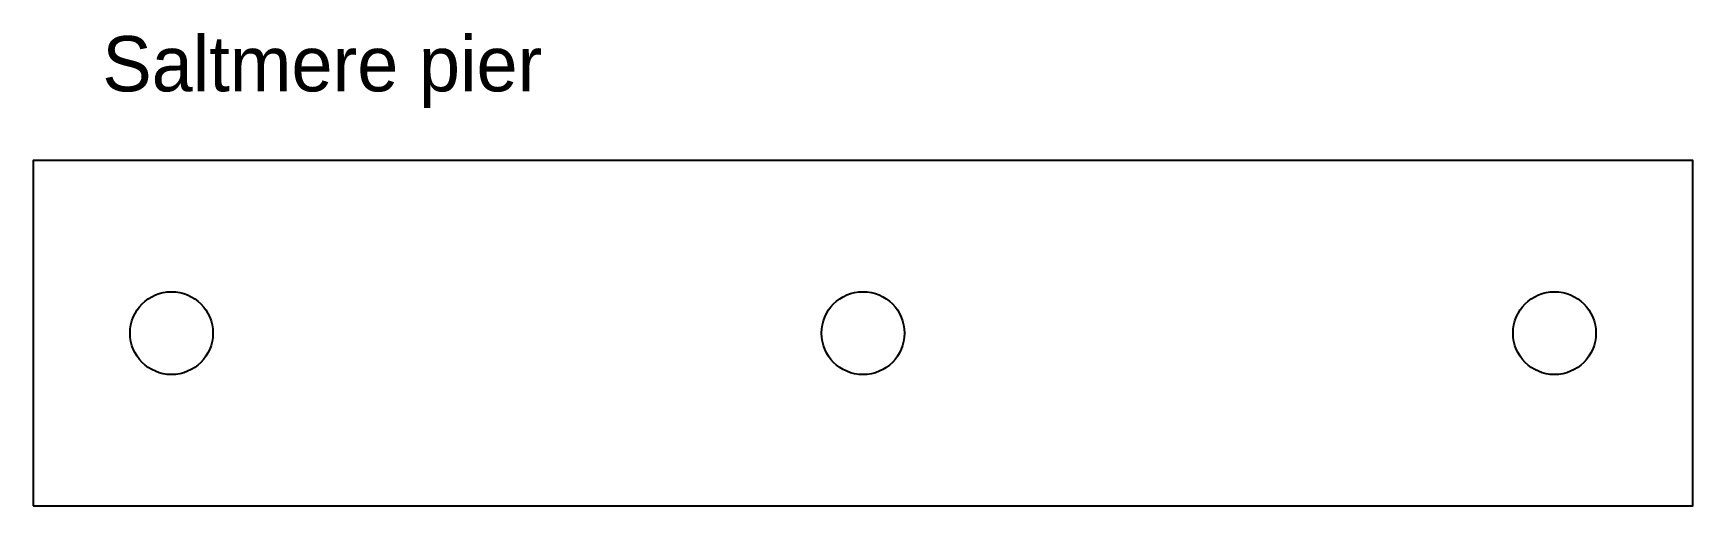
# Model space of a CAD drawing. Extents: x 0 to 12, y 0 to 3.4.
import ezdxf

# ---------------------------------------------------------------- set-up
doc = ezdxf.new("R2010")
doc.units = 0
doc.layers.add('LABELS', color=3, linetype='Continuous')
doc.layers.add('PIER', color=1, linetype='Continuous')

# ---------------------------------------------------------------- blocks, each defined once
blk = doc.blocks.new('BOLLARD')
blk.add_circle((0, 0), 0.3)

msp = doc.modelspace()

# ---------------------------------------------------------------- linework, layer by layer
at = {"layer": 'PIER'}
msp.add_lwpolyline([(0, 0), (12, 0), (12, 2.5), (0, 2.5)], close=True, dxfattribs=at)

# ---------------------------------------------------------------- block references
for p in [(1, 1.25), (6, 1.25), (11, 1.25)]:
    msp.add_blockref('BOLLARD', p)

# ---------------------------------------------------------------- texts
at = {"layer": 'LABELS'}
msp.add_text('Saltmere pier', height=0.4, dxfattribs=at).set_placement((0.5, 3))

doc.saveas('drawing.dxf')
